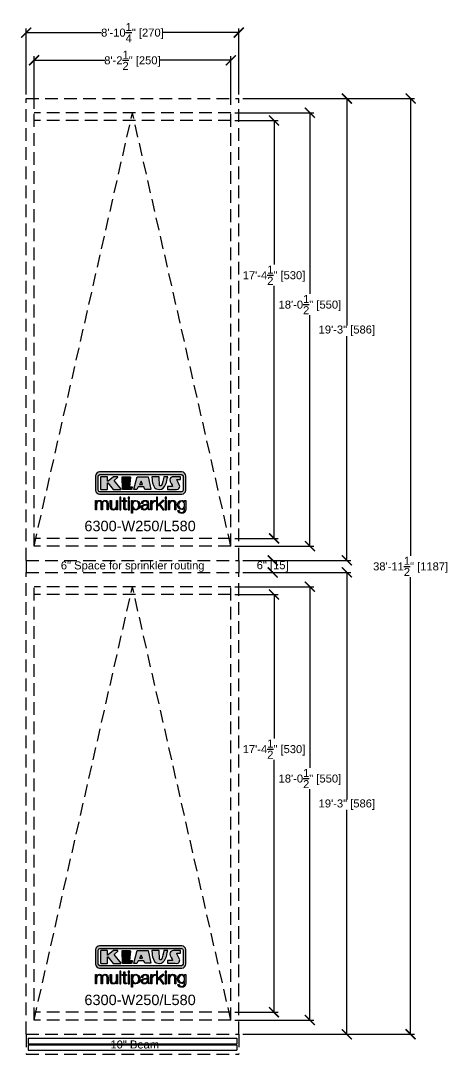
# Model space of a CAD drawing. Extents: x -210816 to 20092, y 4708 to 41486.
# Drawn here: x 19879 to 20092, y 8452 to 8968 of the extents above; entities that cross this region are included whole.
import ezdxf

# ---------------------------------------------------------------- set-up
doc = ezdxf.new("R2010")
doc.units = 0
doc.header["$MEASUREMENT"] = 0
doc.linetypes.add('DASHED', pattern=[0.2067, 0.1654, -0.0413])
doc.linetypes.add('HIDDEN', pattern=[9.525, 6.35, -3.175])
doc.layers.get('0').update_dxf_attribs({"linetype": 'CONTINUOUS'})
doc.layers.get('DEFPOINTS').update_dxf_attribs({"linetype": 'CONTINUOUS'})
for name, color, linetype in [('DIM', 6, 'CONTINUOUS'), ('KLAUS', 30, 'CONTINUOUS'), ('LOGO', 7, 'CONTINUOUS')]:
    doc.layers.add(name, color=color, linetype=linetype)
doc.styles.get("Standard").update_dxf_attribs({"font": 'arial.ttf'})
doc.dimstyles.get("Standard").update_dxf_attribs({"dimtxt": 5, "dimasz": 5, "dimexe": 2, "dimexo": 2, "dimgap": 0.09, "dimtad": 0, "dimtih": 1, "dimtoh": 1, "dimdec": 1, "dimzin": 0, "dimdsep": 46, "dimlunit": 4, "dimtxsty": 'Standard', "dimblk": 'ARCHTICK', "dimcen": -0.09, "dimadec": 0, "dimazin": 0, "dimtfac": 1, "dimtdec": 4, "dimtofl": 0, "dimtmove": 0, "dimatfit": 3, "dimldrblk": 'ARCHTICK', "dimfxl": 1, "dimtolj": 1, "dimtzin": 0, "dimarcsym": 0})

# ---------------------------------------------------------------- blocks, each defined once
blk = doc.blocks.new('_ARCHTICK')
at = {"color": 0, "linetype": 'ByBlock', "const_width": 0.15}
blk.add_lwpolyline([(-0.5, -0.5), (0.5, 0.5)], dxfattribs=at)
blk = doc.blocks.new('*D11123')
at = {"layer": 'DEFPOINTS', "color": 0}
for p in [(19984.19, 8922.48), (19984.19, 8705.98), (20023.74, 8705.98)]:
    blk.add_point(p, dxfattribs=at)
at = {"layer": 'DIM', "color": 0, "lineweight": -2}
for p, q in [((19986.19, 8922.48), (20025.74, 8922.48)), ((20023.74, 8922.48), (20023.74, 8831.97)), ((20023.74, 8705.98), (20023.74, 8821.31)), ((19986.19, 8705.98), (20025.74, 8705.98))]:
    blk.add_line(p, q, dxfattribs=at)
at = {"layer": 'DIM', "color": 0, "lineweight": -2, "xscale": 5, "yscale": 5, "zscale": 5}
for p, rotation in [((20023.74, 8922.48), 90), ((20023.74, 8705.98), 270)]:
    blk.add_blockref('_ARCHTICK', p, dxfattribs=dict(at, rotation=rotation))
at = {"layer": 'DIM', "color": 0, "insert": (20023.74, 8826.64), "char_height": 4, "attachment_point": 5}
blk.add_mtext('\\A1;18\'-0{\\H1.000000x;\\S1/2;}" [550]', dxfattribs=at)
blk = doc.blocks.new('*D11124')
at = {"layer": 'DEFPOINTS', "color": 0}
for p in [(19988.12, 8929.61), (19988.12, 8698.86), (20042.22, 8698.86)]:
    blk.add_point(p, dxfattribs=at)
at = {"layer": 'DIM', "color": 0, "lineweight": -2}
for p, q in [((19990.12, 8929.61), (20044.22, 8929.61)), ((20042.22, 8929.61), (20042.22, 8816.24)), ((20042.22, 8698.86), (20042.22, 8810.94)), ((19990.12, 8698.86), (20044.22, 8698.86))]:
    blk.add_line(p, q, dxfattribs=at)
at = {"layer": 'DIM', "color": 0, "lineweight": -2, "xscale": 5, "yscale": 5, "zscale": 5}
for p, rotation in [((20042.22, 8929.61), 90), ((20042.22, 8698.86), 270)]:
    blk.add_blockref('_ARCHTICK', p, dxfattribs=dict(at, rotation=rotation))
at = {"layer": 'DIM', "color": 0, "insert": (20042.22, 8813.59), "char_height": 4, "attachment_point": 5}
blk.add_mtext('\\A1;19\'-3" [586]', dxfattribs=at)
blk = doc.blocks.new('*D11125')
at = {"layer": 'DEFPOINTS', "color": 0}
for p in [(19984.19, 8918.58), (19984.19, 8709.86), (20005.79, 8709.86)]:
    blk.add_point(p, dxfattribs=at)
at = {"layer": 'DIM', "color": 0, "lineweight": -2}
for p, q in [((19986.19, 8918.58), (20007.79, 8918.58)), ((20005.79, 8918.58), (20005.79, 8846.65)), ((20005.79, 8709.86), (20005.79, 8836)), ((19986.19, 8709.86), (20007.79, 8709.86))]:
    blk.add_line(p, q, dxfattribs=at)
at = {"layer": 'DIM', "color": 0, "lineweight": -2, "xscale": 5, "yscale": 5, "zscale": 5}
for p, rotation in [((20005.79, 8918.58), 90), ((20005.79, 8709.86), 270)]:
    blk.add_blockref('_ARCHTICK', p, dxfattribs=dict(at, rotation=rotation))
at = {"layer": 'DIM', "color": 0, "insert": (20005.79, 8841.32), "char_height": 4, "attachment_point": 5}
blk.add_mtext('\\A1;17\'-4{\\H1.000000x;\\S1/2;}" [530]', dxfattribs=at)
blk = doc.blocks.new('*D11143')
at = {"layer": 'DEFPOINTS', "color": 0}
for p in [(19984.19, 8685.73), (19984.19, 8469.23), (20023.74, 8469.23)]:
    blk.add_point(p, dxfattribs=at)
at = {"layer": 'DIM', "color": 0, "lineweight": -2}
for p, q in [((19986.19, 8685.73), (20025.74, 8685.73)), ((20023.74, 8685.73), (20023.74, 8595.22)), ((20023.74, 8469.23), (20023.74, 8584.56)), ((19986.19, 8469.23), (20025.74, 8469.23))]:
    blk.add_line(p, q, dxfattribs=at)
at = {"layer": 'DIM', "color": 0, "lineweight": -2, "xscale": 5, "yscale": 5, "zscale": 5}
for p, rotation in [((20023.74, 8685.73), 90), ((20023.74, 8469.23), 270)]:
    blk.add_blockref('_ARCHTICK', p, dxfattribs=dict(at, rotation=rotation))
at = {"layer": 'DIM', "color": 0, "insert": (20023.74, 8589.89), "char_height": 4, "attachment_point": 5}
blk.add_mtext('\\A1;18\'-0{\\H1.000000x;\\S1/2;}" [550]', dxfattribs=at)
blk = doc.blocks.new('*D11144')
at = {"layer": 'DEFPOINTS', "color": 0}
for p in [(19988.12, 8692.86), (19988.12, 8462.11), (20042.22, 8462.11)]:
    blk.add_point(p, dxfattribs=at)
at = {"layer": 'DIM', "color": 0, "lineweight": -2}
for p, q in [((19990.12, 8692.86), (20044.22, 8692.86)), ((20042.22, 8692.86), (20042.22, 8579.49)), ((20042.22, 8462.11), (20042.22, 8574.19)), ((19990.12, 8462.11), (20044.22, 8462.11))]:
    blk.add_line(p, q, dxfattribs=at)
at = {"layer": 'DIM', "color": 0, "lineweight": -2, "xscale": 5, "yscale": 5, "zscale": 5}
for p, rotation in [((20042.22, 8692.86), 90), ((20042.22, 8462.11), 270)]:
    blk.add_blockref('_ARCHTICK', p, dxfattribs=dict(at, rotation=rotation))
at = {"layer": 'DIM', "color": 0, "insert": (20042.22, 8576.84), "char_height": 4, "attachment_point": 5}
blk.add_mtext('\\A1;19\'-3" [586]', dxfattribs=at)
blk = doc.blocks.new('*D11145')
at = {"layer": 'DEFPOINTS', "color": 0}
for p in [(19984.19, 8681.83), (19984.19, 8473.11), (20005.79, 8473.11)]:
    blk.add_point(p, dxfattribs=at)
at = {"layer": 'DIM', "color": 0, "lineweight": -2}
for p, q in [((19986.19, 8681.83), (20007.79, 8681.83)), ((20005.79, 8681.83), (20005.79, 8609.9)), ((20005.79, 8473.11), (20005.79, 8599.25)), ((19986.19, 8473.11), (20007.79, 8473.11))]:
    blk.add_line(p, q, dxfattribs=at)
at = {"layer": 'DIM', "color": 0, "lineweight": -2, "xscale": 5, "yscale": 5, "zscale": 5}
for p, rotation in [((20005.79, 8681.83), 90), ((20005.79, 8473.11), 270)]:
    blk.add_blockref('_ARCHTICK', p, dxfattribs=dict(at, rotation=rotation))
at = {"layer": 'DIM', "color": 0, "insert": (20005.79, 8604.57), "char_height": 4, "attachment_point": 5}
blk.add_mtext('\\A1;17\'-4{\\H1.000000x;\\S1/2;}" [530]', dxfattribs=at)
blk = doc.blocks.new('*D11184')
at = {"layer": 'DEFPOINTS', "color": 0}
for p in [(19988.12, 8698.86), (19988.12, 8692.86), (20005.12, 8692.86)]:
    blk.add_point(p, dxfattribs=at)
at = {"layer": 'DIM', "color": 0, "lineweight": -2}
for p, q in [((19990.12, 8698.86), (20007.12, 8698.86)), ((20005.12, 8698.86), (20005.12, 8698.51)), ((19990.12, 8692.86), (20007.12, 8692.86)), ((20005.12, 8692.86), (20005.12, 8693.21))]:
    blk.add_line(p, q, dxfattribs=at)
at = {"layer": 'DIM', "color": 0, "lineweight": -2, "xscale": 5, "yscale": 5, "zscale": 5}
for p, rotation in [((20005.12, 8698.86), 89.99999999996527), ((20005.12, 8692.86), 269.9999999999653)]:
    blk.add_blockref('_ARCHTICK', p, dxfattribs=dict(at, rotation=rotation))
at = {"layer": 'DIM', "color": 0, "insert": (20005.12, 8695.86), "char_height": 4, "attachment_point": 5}
blk.add_mtext('\\A1;6" [15]', dxfattribs=at)
blk = doc.blocks.new('*D11196')
at = {"layer": 'DEFPOINTS', "color": 0}
for p in [(19988.12, 8929.61), (19988.12, 8462.11), (20074.13, 8462.11)]:
    blk.add_point(p, dxfattribs=at)
at = {"layer": 'DIM', "color": 0, "lineweight": -2}
for p, q in [((19990.12, 8929.61), (20076.13, 8929.61)), ((20074.13, 8929.61), (20074.13, 8701.19)), ((20074.13, 8462.11), (20074.13, 8690.53)), ((19990.12, 8462.11), (20076.13, 8462.11))]:
    blk.add_line(p, q, dxfattribs=at)
at = {"layer": 'DIM', "color": 0, "lineweight": -2, "xscale": 5, "yscale": 5, "zscale": 5}
for p, rotation in [((20074.13, 8929.61), 90), ((20074.13, 8462.11), 270)]:
    blk.add_blockref('_ARCHTICK', p, dxfattribs=dict(at, rotation=rotation))
at = {"layer": 'DIM', "color": 0, "insert": (20074.13, 8695.86), "char_height": 4, "attachment_point": 5}
blk.add_mtext('\\A1;38\'-11{\\H1.000000x;\\S1/2;}" [1187]', dxfattribs=at)
blk = doc.blocks.new('KLAUS')
at = {"layer": 'LOGO'}
h = blk.add_hatch(color=8, dxfattribs=at)
h.dxf.hatch_style = 2
edge = h.paths.add_edge_path()
edge.add_spline(control_points=[(3.6, 29.09), (2.88, 29.09), (2.3, 28.51), (2.3, 27.8), (2.3, 27.8), (2.3, 16.11), (2.3, 16.11), (2.3, 15.39), (2.88, 14.81), (3.6, 14.81), (3.6, 14.81), (71.16, 14.81), (71.16, 14.81), (71.88, 14.81), (72.46, 15.39), (72.46, 16.11), (72.46, 16.11), (72.46, 27.8), (72.46, 27.8), (72.46, 28.51), (71.88, 29.09), (71.16, 29.09), (71.16, 29.09), (3.6, 29.09), (3.6, 29.09), (3.6, 29.09), (3.6, 29.09), (3.6, 29.09)], knot_values=[0, 0, 0, 0, 1, 1, 1, 2, 2, 2, 3, 3, 3, 4, 4, 4, 5, 5, 5, 6, 6, 6, 7, 7, 7, 8, 8, 8, 9, 9, 9, 9], degree=3, periodic=0)
edge = h.paths.add_edge_path()
edge.add_spline(control_points=[(3.35, 31.23), (3.35, 31.23), (71.47, 31.23), (71.47, 31.23), (73.26, 31.23), (74.71, 29.77), (74.71, 27.99), (74.71, 27.99), (74.71, 16.17), (74.71, 16.17), (74.71, 14.38), (73.26, 12.93), (71.47, 12.93), (71.47, 12.93), (3.35, 12.93), (3.35, 12.93), (1.56, 12.93), (0.11, 14.38), (0.11, 16.17), (0.11, 16.17), (0.11, 27.99), (0.11, 27.99), (0.11, 29.77), (1.56, 31.23), (3.35, 31.23), (3.35, 31.23), (3.35, 31.23), (3.35, 31.23)], knot_values=[0, 0, 0, 0, 1, 1, 1, 2, 2, 2, 3, 3, 3, 4, 4, 4, 5, 5, 5, 6, 6, 6, 7, 7, 7, 8, 8, 8, 9, 9, 9, 9], degree=3, periodic=0)
h = blk.add_hatch(color=8, dxfattribs=at)
h.dxf.hatch_style = 2
edge = h.paths.add_edge_path()
edge.add_spline(control_points=[(4.5, 27.33), (4.5, 27.33), (9.7, 27.33), (9.7, 27.33), (9.84, 27.33), (9.96, 27.22), (9.96, 27.08), (9.96, 27.08), (9.96, 23.69), (9.96, 23.69), (9.96, 23.69), (9.94, 23.64), (10.04, 23.59), (10.14, 23.53), (10.2, 23.57), (10.2, 23.57), (10.2, 23.57), (10.51, 23.75), (10.51, 23.75), (10.51, 23.75), (14.94, 27.33), (14.94, 27.33), (14.94, 27.33), (18.41, 27.33), (18.41, 27.33), (18.41, 27.33), (18.49, 27.33), (18.56, 27.2), (18.65, 27.04), (18.53, 26.91), (18.53, 26.91), (18.53, 26.91), (15.49, 24.11), (15.49, 24.11), (15.49, 24.11), (21.14, 17.06), (21.14, 17.06), (21.14, 17.06), (21.13, 16.91), (21.13, 16.91), (21.08, 16.84), (20.99, 16.82), (20.99, 16.82), (20.99, 16.82), (14.7, 16.82), (14.7, 16.82), (14.7, 16.82), (10.26, 22.17), (10.26, 22.17), (10.26, 22.17), (10.19, 22.24), (10.08, 22.21), (9.97, 22.18), (9.96, 22.11), (9.96, 22.11), (9.96, 22.11), (9.96, 17.08), (9.96, 17.08), (9.96, 16.94), (9.84, 16.82), (9.7, 16.82), (9.7, 16.82), (4.5, 16.82), (4.5, 16.82), (4.36, 16.82), (4.25, 16.94), (4.25, 17.08), (4.25, 17.08), (4.25, 27.08), (4.25, 27.08), (4.25, 27.22), (4.36, 27.33), (4.5, 27.33), (4.5, 27.33), (4.5, 27.33), (4.5, 27.33)], knot_values=[0, 0, 0, 0, 1, 1, 1, 2, 2, 2, 3, 3, 3, 4, 4, 4, 5, 5, 5, 6, 6, 6, 7, 7, 7, 8, 8, 8, 9, 9, 9, 10, 10, 10, 11, 11, 11, 12, 12, 12, 13, 13, 13, 14, 14, 14, 15, 15, 15, 16, 16, 16, 17, 17, 17, 18, 18, 18, 19, 19, 19, 20, 20, 20, 21, 21, 21, 22, 22, 22, 23, 23, 23, 24, 24, 24, 25, 25, 25, 25], degree=3, periodic=0)
h = blk.add_hatch(color=8, dxfattribs=at)
h.dxf.hatch_style = 2
h.paths.add_polyline_path([(22.42, 17.06), (21.97, 27.15), (22.24, 27.33), (28.55, 27.33), (28.86, 26.97), (28.01, 19.08), (30.26, 19.07), (30.44, 18.95), (30.08, 16.95), (29.49, 16.82), (22.6, 16.82)])
h = blk.add_hatch(color=8, dxfattribs=at)
h.paths.add_polyline_path([(36.52, 21.01), (38.93, 21.01), (37.87, 23.57)])
h.paths.add_polyline_path([(34.52, 27.33), (43.65, 27.33), (45.76, 16.94), (45.57, 16.82), (40.83, 16.82), (39.89, 18.95), (35.42, 18.95), (34.27, 16.82), (31.78, 16.82), (31.66, 17)])
h = blk.add_hatch(color=8, dxfattribs=at)
h.dxf.hatch_style = 2
edge = h.paths.add_edge_path()
edge.add_spline(control_points=[(52.69, 27.32), (52.69, 27.32), (52.88, 20.14), (52.88, 20.14), (53.01, 19.89), (53.2, 19.77), (53.43, 19.71), (53.91, 19.59), (54.43, 19.57), (54.64, 20.03), (55.23, 21.34), (56.27, 25.45), (56.6, 27.33), (56.6, 27.33), (59.77, 27.33), (59.77, 27.33), (58.77, 23.9), (58.56, 16.82), (52.63, 16.76), (48.72, 16.72), (48.01, 19.35), (47.27, 22.24), (46.89, 23.68), (46.54, 27.33), (46.54, 27.33), (46.54, 27.33), (52.69, 27.32), (52.69, 27.32), (52.69, 27.32), (52.69, 27.32), (52.69, 27.32)], knot_values=[0, 0, 0, 0, 1, 1, 1, 2, 2, 2, 3, 3, 3, 4, 4, 4, 5, 5, 5, 6, 6, 6, 7, 7, 7, 8, 8, 8, 9, 9, 9, 10, 10, 10, 10], degree=3, periodic=0)
h = blk.add_hatch(color=8, dxfattribs=at)
h.dxf.hatch_style = 2
edge = h.paths.add_edge_path()
edge.add_spline(control_points=[(64.46, 27.33), (64.46, 27.33), (70.31, 27.33), (70.31, 27.33), (70.31, 26.52), (70.31, 26.02), (70.31, 25.12), (70.31, 25.12), (67.3, 25.12), (67.3, 25.12), (67.24, 25.04), (67.25, 25.11), (67.25, 24.91), (67.25, 24.88), (69.73, 20.38), (69.73, 19.57), (69.73, 16.4), (67.22, 16.81), (65.9, 16.82), (65.9, 16.82), (59.59, 16.82), (59.59, 16.82), (59.59, 17.76), (59.59, 18.23), (59.59, 19.14), (59.59, 19.14), (63.75, 19.14), (63.75, 19.14), (63.82, 19.22), (63.81, 19.11), (63.81, 19.31), (63.81, 20.32), (61.58, 23.06), (61.58, 24.63), (61.58, 26.33), (62.83, 27.34), (64.46, 27.33), (64.46, 27.33), (64.46, 27.33), (64.46, 27.33)], knot_values=[0, 0, 0, 0, 1, 1, 1, 2, 2, 2, 3, 3, 3, 4, 4, 4, 5, 5, 5, 6, 6, 6, 7, 7, 7, 8, 8, 8, 9, 9, 9, 10, 10, 10, 11, 11, 11, 12, 12, 12, 13, 13, 13, 13], degree=3, periodic=0)
h = blk.add_hatch(color=30, dxfattribs=at)
h.dxf.hatch_style = 2
h.paths.add_polyline_path([(20.07, 0), (20.99, 0), (20.99, 10.45), (20.07, 10.45)])
h = blk.add_hatch(color=30, dxfattribs=at)
h.dxf.hatch_style = 2
edge = h.paths.add_edge_path()
edge.add_spline(control_points=[(24.22, 9.82), (24.22, 9.82), (23.3, 9.82), (23.3, 9.82), (23.3, 9.82), (23.3, 7.55), (23.3, 7.55), (23.3, 7.55), (21.98, 7.55), (21.98, 7.55), (21.98, 7.55), (21.98, 6.78), (21.98, 6.78), (21.98, 6.78), (23.3, 6.78), (23.3, 6.78), (23.3, 6.78), (23.3, 1.61), (23.3, 1.61), (23.28, 0.32), (23.71, -0.09), (24.94, -0.09), (25.22, -0.09), (25.48, -0.06), (25.76, -0.06), (25.76, -0.06), (25.76, 0.73), (25.76, 0.73), (25.5, 0.7), (25.23, 0.69), (24.97, 0.69), (24.31, 0.73), (24.22, 1.08), (24.22, 1.68), (24.22, 1.68), (24.22, 6.78), (24.22, 6.78), (24.22, 6.78), (25.76, 6.78), (25.76, 6.78), (25.76, 6.78), (25.76, 7.55), (25.76, 7.55), (25.76, 7.55), (24.22, 7.55), (24.22, 7.55), (24.22, 7.55), (24.22, 9.82), (24.22, 9.82), (24.22, 9.82), (24.22, 9.82), (24.22, 9.82)], knot_values=[0, 0, 0, 0, 1, 1, 1, 2, 2, 2, 3, 3, 3, 4, 4, 4, 5, 5, 5, 6, 6, 6, 7, 7, 7, 8, 8, 8, 9, 9, 9, 10, 10, 10, 11, 11, 11, 12, 12, 12, 13, 13, 13, 14, 14, 14, 15, 15, 15, 16, 16, 16, 17, 17, 17, 17], degree=3, periodic=0)
h = blk.add_hatch(color=30, dxfattribs=at)
h.paths.add_polyline_path([(27.1, 0), (28.03, 0), (28.03, 7.55), (27.1, 7.55)])
h.paths.add_polyline_path([(27.1, 8.98), (28.03, 8.98), (28.03, 10.45), (27.1, 10.45)])
h = blk.add_hatch(color=30, dxfattribs=at)
h.dxf.hatch_style = 2
h.paths.add_polyline_path([(50.4, 0), (51.32, 0), (51.32, 2.87), (52.82, 4.11), (55.8, 0), (56.96, 0), (53.52, 4.76), (56.74, 7.55), (55.51, 7.55), (51.32, 3.89), (51.32, 10.45), (50.4, 10.45)])
h = blk.add_hatch(color=30, dxfattribs=at)
h.paths.add_polyline_path([(57.74, 0), (58.66, 0), (58.66, 7.55), (57.74, 7.55)])
h.paths.add_polyline_path([(57.74, 8.98), (58.66, 8.98), (58.66, 10.45), (57.74, 10.45)])
h = blk.add_hatch(color=30, dxfattribs=at)
h.dxf.hatch_style = 2
edge = h.paths.add_edge_path()
edge.add_spline(control_points=[(0, 0), (0, 0), (0.92, 0), (0.92, 0), (0.92, 0), (0.92, 4.22), (0.92, 4.22), (0.94, 5.8), (1.58, 7), (3.18, 7), (4.35, 7), (4.77, 6.15), (4.76, 5.12), (4.76, 5.12), (4.76, 0), (4.76, 0), (4.76, 0), (5.68, 0), (5.68, 0), (5.68, 0), (5.68, 4.27), (5.68, 4.27), (5.68, 5.68), (6.14, 7), (7.73, 7), (9.05, 7), (9.52, 6.32), (9.52, 5.08), (9.52, 5.08), (9.52, 0), (9.52, 0), (9.52, 0), (10.44, 0), (10.44, 0), (10.44, 0), (10.44, 5.12), (10.44, 5.12), (10.44, 6.91), (9.59, 7.77), (7.94, 7.77), (6.94, 7.77), (5.99, 7.29), (5.54, 6.3), (5.26, 7.29), (4.36, 7.77), (3.37, 7.77), (2.17, 7.77), (1.38, 7.19), (0.89, 6.28), (0.89, 6.28), (0.85, 6.28), (0.85, 6.28), (0.85, 6.28), (0.85, 7.55), (0.85, 7.55), (0.85, 7.55), (0, 7.55), (0, 7.55), (0, 7.55), (0, 0), (0, 0), (0, 0), (0, 0), (0, 0)], knot_values=[0, 0, 0, 0, 1, 1, 1, 2, 2, 2, 3, 3, 3, 4, 4, 4, 5, 5, 5, 6, 6, 6, 7, 7, 7, 8, 8, 8, 9, 9, 9, 10, 10, 10, 11, 11, 11, 12, 12, 12, 13, 13, 13, 14, 14, 14, 15, 15, 15, 16, 16, 16, 17, 17, 17, 18, 18, 18, 19, 19, 19, 20, 20, 20, 21, 21, 21, 21], degree=3, periodic=0)
h = blk.add_hatch(color=30, dxfattribs=at)
h.dxf.hatch_style = 2
edge = h.paths.add_edge_path()
edge.add_spline(control_points=[(18.31, 7.55), (18.31, 7.55), (17.39, 7.55), (17.39, 7.55), (17.39, 7.55), (17.39, 3.59), (17.39, 3.59), (17.39, 2.05), (16.7, 0.56), (15.12, 0.56), (13.66, 0.56), (13.15, 1.27), (13.1, 2.64), (13.1, 2.64), (13.1, 7.55), (13.1, 7.55), (13.1, 7.55), (12.18, 7.55), (12.18, 7.55), (12.18, 7.55), (12.18, 2.65), (12.18, 2.65), (12.18, 0.89), (12.93, -0.22), (14.83, -0.22), (15.96, -0.22), (16.95, 0.35), (17.44, 1.36), (17.44, 1.36), (17.47, 1.36), (17.47, 1.36), (17.47, 1.36), (17.47, 0), (17.47, 0), (17.47, 0), (18.31, 0), (18.31, 0), (18.31, 0), (18.31, 7.55), (18.31, 7.55), (18.31, 7.55), (18.31, 7.55), (18.31, 7.55)], knot_values=[0, 0, 0, 0, 1, 1, 1, 2, 2, 2, 3, 3, 3, 4, 4, 4, 5, 5, 5, 6, 6, 6, 7, 7, 7, 8, 8, 8, 9, 9, 9, 10, 10, 10, 11, 11, 11, 12, 12, 12, 13, 13, 13, 14, 14, 14, 14], degree=3, periodic=0)
h = blk.add_hatch(color=30, dxfattribs=at)
edge = h.paths.add_edge_path()
edge.add_spline(control_points=[(35.84, 3.78), (35.84, 2.21), (35.12, 0.56), (33.37, 0.56), (31.4, 0.56), (30.72, 2.21), (30.72, 3.78), (30.72, 5.49), (31.33, 7), (33.37, 7), (35.12, 7), (35.84, 5.34), (35.84, 3.78), (35.84, 3.78), (35.84, 3.78), (35.84, 3.78)], knot_values=[0, 0, 0, 0, 1, 1, 1, 2, 2, 2, 3, 3, 3, 4, 4, 4, 5, 5, 5, 5], degree=3, periodic=0)
edge = h.paths.add_edge_path()
edge.add_spline(control_points=[(29.79, -2.8), (29.79, -2.8), (30.72, -2.8), (30.72, -2.8), (30.72, -2.8), (30.72, 1.43), (30.72, 1.43), (30.72, 1.43), (30.74, 1.43), (30.74, 1.43), (31.14, 0.35), (32.24, -0.22), (33.37, -0.22), (35.66, -0.22), (36.76, 1.64), (36.76, 3.78), (36.76, 5.91), (35.66, 7.77), (33.37, 7.77), (32.15, 7.77), (31.1, 7.14), (30.67, 6.12), (30.67, 6.12), (30.64, 6.12), (30.64, 6.12), (30.64, 6.12), (30.64, 7.55), (30.64, 7.55), (30.64, 7.55), (29.79, 7.55), (29.79, 7.55), (29.79, 7.55), (29.79, -2.8), (29.79, -2.8), (29.79, -2.8), (29.79, -2.8), (29.79, -2.8)], knot_values=[0, 0, 0, 0, 1, 1, 1, 2, 2, 2, 3, 3, 3, 4, 4, 4, 5, 5, 5, 6, 6, 6, 7, 7, 7, 8, 8, 8, 9, 9, 9, 10, 10, 10, 11, 11, 11, 12, 12, 12, 12], degree=3, periodic=0)
h = blk.add_hatch(color=30, dxfattribs=at)
edge = h.paths.add_edge_path()
edge.add_spline(control_points=[(43.03, 2.93), (43.04, 1.45), (41.8, 0.56), (40.39, 0.56), (39.53, 0.56), (38.71, 1.13), (38.71, 2.05), (38.71, 3.53), (40.66, 3.51), (42.22, 3.79), (42.47, 3.84), (42.88, 3.91), (43, 4.13), (43, 4.13), (43.03, 4.13), (43.03, 4.13), (43.03, 4.13), (43.03, 2.93), (43.03, 2.93), (43.03, 2.93), (43.03, 2.93), (43.03, 2.93)], knot_values=[0, 0, 0, 0, 1, 1, 1, 2, 2, 2, 3, 3, 3, 4, 4, 4, 5, 5, 5, 6, 6, 6, 7, 7, 7, 7], degree=3, periodic=0)
edge = h.paths.add_edge_path()
edge.add_spline(control_points=[(39.03, 5.24), (39.06, 6.47), (39.91, 7), (41.05, 7), (42.14, 7), (43.03, 6.69), (43.03, 5.45), (43.03, 4.61), (42.6, 4.51), (41.84, 4.42), (39.85, 4.19), (37.79, 4.11), (37.79, 1.99), (37.79, 0.47), (38.93, -0.22), (40.32, -0.22), (41.77, -0.22), (42.43, 0.34), (43.07, 1.32), (43.07, 1.32), (43.1, 1.32), (43.1, 1.32), (43.1, 0.53), (43.25, 0), (44.19, 0), (44.43, 0), (44.58, 0.01), (44.79, 0.06), (44.79, 0.06), (44.79, 0.83), (44.79, 0.83), (44.71, 0.81), (44.6, 0.78), (44.49, 0.78), (44.13, 0.78), (43.95, 0.98), (43.95, 1.33), (43.95, 1.33), (43.95, 5.34), (43.95, 5.34), (43.95, 7.36), (42.5, 7.77), (41.17, 7.77), (39.44, 7.77), (38.2, 7.01), (38.11, 5.24), (38.11, 5.24), (39.03, 5.24), (39.03, 5.24), (39.03, 5.24), (39.03, 5.24), (39.03, 5.24)], knot_values=[0, 0, 0, 0, 1, 1, 1, 2, 2, 2, 3, 3, 3, 4, 4, 4, 5, 5, 5, 6, 6, 6, 7, 7, 7, 8, 8, 8, 9, 9, 9, 10, 10, 10, 11, 11, 11, 12, 12, 12, 13, 13, 13, 14, 14, 14, 15, 15, 15, 16, 16, 16, 17, 17, 17, 17], degree=3, periodic=0)
h = blk.add_hatch(color=30, dxfattribs=at)
h.dxf.hatch_style = 2
edge = h.paths.add_edge_path()
edge.add_spline(control_points=[(45.79, 0), (45.79, 0), (46.71, 0), (46.71, 0), (46.71, 0), (46.71, 4.03), (46.71, 4.03), (46.71, 5.59), (47.85, 6.82), (49.52, 6.73), (49.52, 6.73), (49.52, 7.66), (49.52, 7.66), (48.16, 7.72), (47.14, 7), (46.67, 5.78), (46.67, 5.78), (46.64, 5.78), (46.64, 5.78), (46.64, 5.78), (46.64, 7.55), (46.64, 7.55), (46.64, 7.55), (45.79, 7.55), (45.79, 7.55), (45.79, 7.55), (45.79, 0), (45.79, 0), (45.79, 0), (45.79, 0), (45.79, 0)], knot_values=[0, 0, 0, 0, 1, 1, 1, 2, 2, 2, 3, 3, 3, 4, 4, 4, 5, 5, 5, 6, 6, 6, 7, 7, 7, 8, 8, 8, 9, 9, 9, 10, 10, 10, 10], degree=3, periodic=0)
h = blk.add_hatch(color=30, dxfattribs=at)
h.dxf.hatch_style = 2
edge = h.paths.add_edge_path()
edge.add_spline(control_points=[(60.41, 0), (60.41, 0), (61.33, 0), (61.33, 0), (61.33, 0), (61.33, 4.41), (61.33, 4.41), (61.36, 5.89), (62.24, 7), (63.7, 7), (65.2, 7), (65.62, 6.02), (65.62, 4.71), (65.62, 4.71), (65.62, 0), (65.62, 0), (65.62, 0), (66.54, 0), (66.54, 0), (66.54, 0), (66.54, 4.86), (66.54, 4.86), (66.54, 6.66), (65.9, 7.77), (63.78, 7.77), (62.71, 7.77), (61.7, 7.16), (61.36, 6.25), (61.36, 6.25), (61.33, 6.25), (61.33, 6.25), (61.33, 6.25), (61.33, 7.55), (61.33, 7.55), (61.33, 7.55), (60.41, 7.55), (60.41, 7.55), (60.41, 7.55), (60.41, 0), (60.41, 0), (60.41, 0), (60.41, 0), (60.41, 0)], knot_values=[0, 0, 0, 0, 1, 1, 1, 2, 2, 2, 3, 3, 3, 4, 4, 4, 5, 5, 5, 6, 6, 6, 7, 7, 7, 8, 8, 8, 9, 9, 9, 10, 10, 10, 11, 11, 11, 12, 12, 12, 13, 13, 13, 14, 14, 14, 14], degree=3, periodic=0)
h = blk.add_hatch(color=30, dxfattribs=at)
edge = h.paths.add_edge_path()
edge.add_spline(control_points=[(71.32, 0.86), (69.62, 0.86), (68.83, 2.34), (68.83, 3.86), (68.83, 5.43), (69.56, 7), (71.32, 7), (73.06, 7), (73.75, 5.34), (73.75, 3.86), (73.75, 2.33), (72.91, 0.86), (71.32, 0.86), (71.32, 0.86), (71.32, 0.86), (71.32, 0.86)], knot_values=[0, 0, 0, 0, 1, 1, 1, 2, 2, 2, 3, 3, 3, 4, 4, 4, 5, 5, 5, 5], degree=3, periodic=0)
edge = h.paths.add_edge_path()
edge.add_spline(control_points=[(74.67, 7.55), (74.67, 7.55), (73.75, 7.55), (73.75, 7.55), (73.75, 7.55), (73.75, 6.25), (73.75, 6.25), (73.75, 6.25), (73.72, 6.25), (73.72, 6.25), (73.35, 7.09), (72.41, 7.77), (71.32, 7.77), (69.13, 7.77), (67.9, 6.05), (67.9, 3.97), (67.9, 1.82), (68.9, 0.09), (71.32, 0.09), (72.4, 0.09), (73.29, 0.72), (73.72, 1.64), (73.72, 1.64), (73.75, 1.64), (73.75, 1.64), (73.75, 1.64), (73.75, 0.61), (73.75, 0.61), (73.75, -1.23), (73.01, -2.24), (71.32, -2.24), (70.29, -2.24), (69.31, -1.85), (69.1, -0.73), (69.1, -0.73), (68.18, -0.73), (68.18, -0.73), (68.31, -2.34), (69.81, -3.02), (71.32, -3.02), (73.79, -3.02), (74.65, -1.64), (74.67, 0.61), (74.67, 0.61), (74.67, 7.55), (74.67, 7.55), (74.67, 7.55), (74.67, 7.55), (74.67, 7.55)], knot_values=[0, 0, 0, 0, 1, 1, 1, 2, 2, 2, 3, 3, 3, 4, 4, 4, 5, 5, 5, 6, 6, 6, 7, 7, 7, 8, 8, 8, 9, 9, 9, 10, 10, 10, 11, 11, 11, 12, 12, 12, 13, 13, 13, 14, 14, 14, 15, 15, 15, 16, 16, 16, 16], degree=3, periodic=0)
for points in [[(22.42, 17.06), (21.97, 27.15), (22.24, 27.33), (28.55, 27.33), (28.86, 26.97), (28.01, 19.08), (30.26, 19.07), (30.44, 18.95), (30.08, 16.95), (29.49, 16.82), (22.6, 16.82), (22.42, 17.06), (22.42, 17.06)], [(34.52, 27.33), (43.65, 27.33), (45.76, 16.94), (45.57, 16.82), (40.83, 16.82), (39.89, 18.95), (35.42, 18.95), (34.27, 16.82), (31.78, 16.82), (31.66, 17), (34.52, 27.33), (34.52, 27.33)], [(36.52, 21.01), (38.93, 21.01), (37.87, 23.57), (36.52, 21.01), (36.52, 21.01)], [(20.07, 0), (20.99, 0), (20.99, 10.45), (20.07, 10.45), (20.07, 0), (20.07, 0)], [(27.1, 8.98), (28.03, 8.98), (28.03, 10.45), (27.1, 10.45), (27.1, 8.98), (27.1, 8.98)], [(50.4, 0), (51.32, 0), (51.32, 2.87), (52.82, 4.11), (55.8, 0), (56.96, 0), (53.52, 4.76), (56.74, 7.55), (55.51, 7.55), (51.32, 3.89), (51.32, 10.45), (50.4, 10.45), (50.4, 0), (50.4, 0)], [(57.74, 8.98), (58.66, 8.98), (58.66, 10.45), (57.74, 10.45), (57.74, 8.98), (57.74, 8.98)], [(27.1, 0), (28.03, 0), (28.03, 7.55), (27.1, 7.55), (27.1, 0), (27.1, 0)], [(57.74, 0), (58.66, 0), (58.66, 7.55), (57.74, 7.55), (57.74, 0), (57.74, 0)]]:
    blk.add_lwpolyline(points, dxfattribs=at)
for points, knots in [([(3.35, 31.23), (3.35, 31.23), (71.47, 31.23), (71.47, 31.23), (73.26, 31.23), (74.71, 29.77), (74.71, 27.99), (74.71, 27.99), (74.71, 16.17), (74.71, 16.17), (74.71, 14.38), (73.26, 12.93), (71.47, 12.93), (71.47, 12.93), (3.35, 12.93), (3.35, 12.93), (1.56, 12.93), (0.11, 14.38), (0.11, 16.17), (0.11, 16.17), (0.11, 27.99), (0.11, 27.99), (0.11, 29.77), (1.56, 31.23), (3.35, 31.23), (3.35, 31.23), (3.35, 31.23), (3.35, 31.23)], [0, 0, 0, 0, 1, 1, 1, 2, 2, 2, 3, 3, 3, 4, 4, 4, 5, 5, 5, 6, 6, 6, 7, 7, 7, 8, 8, 8, 9, 9, 9, 9]), ([(3.6, 29.09), (2.88, 29.09), (2.3, 28.51), (2.3, 27.8), (2.3, 27.8), (2.3, 16.11), (2.3, 16.11), (2.3, 15.39), (2.88, 14.81), (3.6, 14.81), (3.6, 14.81), (71.16, 14.81), (71.16, 14.81), (71.88, 14.81), (72.46, 15.39), (72.46, 16.11), (72.46, 16.11), (72.46, 27.8), (72.46, 27.8), (72.46, 28.51), (71.88, 29.09), (71.16, 29.09), (71.16, 29.09), (3.6, 29.09), (3.6, 29.09), (3.6, 29.09), (3.6, 29.09), (3.6, 29.09)], [0, 0, 0, 0, 1, 1, 1, 2, 2, 2, 3, 3, 3, 4, 4, 4, 5, 5, 5, 6, 6, 6, 7, 7, 7, 8, 8, 8, 9, 9, 9, 9]), ([(4.5, 27.33), (4.5, 27.33), (9.7, 27.33), (9.7, 27.33), (9.84, 27.33), (9.96, 27.22), (9.96, 27.08), (9.96, 27.08), (9.96, 23.69), (9.96, 23.69), (9.96, 23.69), (9.94, 23.64), (10.04, 23.59), (10.14, 23.53), (10.2, 23.57), (10.2, 23.57), (10.2, 23.57), (10.51, 23.75), (10.51, 23.75), (10.51, 23.75), (14.94, 27.33), (14.94, 27.33), (14.94, 27.33), (18.41, 27.33), (18.41, 27.33), (18.41, 27.33), (18.49, 27.33), (18.56, 27.2), (18.65, 27.04), (18.53, 26.91), (18.53, 26.91), (18.53, 26.91), (15.49, 24.11), (15.49, 24.11), (15.49, 24.11), (21.14, 17.06), (21.14, 17.06), (21.14, 17.06), (21.13, 16.91), (21.13, 16.91), (21.08, 16.84), (20.99, 16.82), (20.99, 16.82), (20.99, 16.82), (14.7, 16.82), (14.7, 16.82), (14.7, 16.82), (10.26, 22.17), (10.26, 22.17), (10.26, 22.17), (10.19, 22.24), (10.08, 22.21), (9.97, 22.18), (9.96, 22.11), (9.96, 22.11), (9.96, 22.11), (9.96, 17.08), (9.96, 17.08), (9.96, 16.94), (9.84, 16.82), (9.7, 16.82), (9.7, 16.82), (4.5, 16.82), (4.5, 16.82), (4.36, 16.82), (4.25, 16.94), (4.25, 17.08), (4.25, 17.08), (4.25, 27.08), (4.25, 27.08), (4.25, 27.22), (4.36, 27.33), (4.5, 27.33), (4.5, 27.33), (4.5, 27.33), (4.5, 27.33)], [0, 0, 0, 0, 1, 1, 1, 2, 2, 2, 3, 3, 3, 4, 4, 4, 5, 5, 5, 6, 6, 6, 7, 7, 7, 8, 8, 8, 9, 9, 9, 10, 10, 10, 11, 11, 11, 12, 12, 12, 13, 13, 13, 14, 14, 14, 15, 15, 15, 16, 16, 16, 17, 17, 17, 18, 18, 18, 19, 19, 19, 20, 20, 20, 21, 21, 21, 22, 22, 22, 23, 23, 23, 24, 24, 24, 25, 25, 25, 25]), ([(52.69, 27.32), (52.69, 27.32), (52.88, 20.14), (52.88, 20.14), (53.01, 19.89), (53.2, 19.77), (53.43, 19.71), (53.91, 19.59), (54.43, 19.57), (54.64, 20.03), (55.23, 21.34), (56.27, 25.45), (56.6, 27.33), (56.6, 27.33), (59.77, 27.33), (59.77, 27.33), (58.77, 23.9), (58.56, 16.82), (52.63, 16.76), (48.72, 16.72), (48.01, 19.35), (47.27, 22.24), (46.89, 23.68), (46.54, 27.33), (46.54, 27.33), (46.54, 27.33), (52.69, 27.32), (52.69, 27.32), (52.69, 27.32), (52.69, 27.32), (52.69, 27.32)], [0, 0, 0, 0, 1, 1, 1, 2, 2, 2, 3, 3, 3, 4, 4, 4, 5, 5, 5, 6, 6, 6, 7, 7, 7, 8, 8, 8, 9, 9, 9, 10, 10, 10, 10]), ([(64.46, 27.33), (64.46, 27.33), (70.31, 27.33), (70.31, 27.33), (70.31, 26.52), (70.31, 26.02), (70.31, 25.12), (70.31, 25.12), (67.3, 25.12), (67.3, 25.12), (67.24, 25.04), (67.25, 25.11), (67.25, 24.91), (67.25, 24.88), (69.73, 20.38), (69.73, 19.57), (69.73, 16.4), (67.22, 16.81), (65.9, 16.82), (65.9, 16.82), (59.59, 16.82), (59.59, 16.82), (59.59, 17.76), (59.59, 18.23), (59.59, 19.14), (59.59, 19.14), (63.75, 19.14), (63.75, 19.14), (63.82, 19.22), (63.81, 19.11), (63.81, 19.31), (63.81, 20.32), (61.58, 23.06), (61.58, 24.63), (61.58, 26.33), (62.83, 27.34), (64.46, 27.33), (64.46, 27.33), (64.46, 27.33), (64.46, 27.33)], [0, 0, 0, 0, 1, 1, 1, 2, 2, 2, 3, 3, 3, 4, 4, 4, 5, 5, 5, 6, 6, 6, 7, 7, 7, 8, 8, 8, 9, 9, 9, 10, 10, 10, 11, 11, 11, 12, 12, 12, 13, 13, 13, 13]), ([(24.22, 9.82), (24.22, 9.82), (23.3, 9.82), (23.3, 9.82), (23.3, 9.82), (23.3, 7.55), (23.3, 7.55), (23.3, 7.55), (21.98, 7.55), (21.98, 7.55), (21.98, 7.55), (21.98, 6.78), (21.98, 6.78), (21.98, 6.78), (23.3, 6.78), (23.3, 6.78), (23.3, 6.78), (23.3, 1.61), (23.3, 1.61), (23.28, 0.32), (23.71, -0.09), (24.94, -0.09), (25.22, -0.09), (25.48, -0.06), (25.76, -0.06), (25.76, -0.06), (25.76, 0.73), (25.76, 0.73), (25.5, 0.7), (25.23, 0.69), (24.97, 0.69), (24.31, 0.73), (24.22, 1.08), (24.22, 1.68), (24.22, 1.68), (24.22, 6.78), (24.22, 6.78), (24.22, 6.78), (25.76, 6.78), (25.76, 6.78), (25.76, 6.78), (25.76, 7.55), (25.76, 7.55), (25.76, 7.55), (24.22, 7.55), (24.22, 7.55), (24.22, 7.55), (24.22, 9.82), (24.22, 9.82), (24.22, 9.82), (24.22, 9.82), (24.22, 9.82)], [0, 0, 0, 0, 1, 1, 1, 2, 2, 2, 3, 3, 3, 4, 4, 4, 5, 5, 5, 6, 6, 6, 7, 7, 7, 8, 8, 8, 9, 9, 9, 10, 10, 10, 11, 11, 11, 12, 12, 12, 13, 13, 13, 14, 14, 14, 15, 15, 15, 16, 16, 16, 17, 17, 17, 17]), ([(0, 0), (0, 0), (0.92, 0), (0.92, 0), (0.92, 0), (0.92, 4.22), (0.92, 4.22), (0.94, 5.8), (1.58, 7), (3.18, 7), (4.35, 7), (4.77, 6.15), (4.76, 5.12), (4.76, 5.12), (4.76, 0), (4.76, 0), (4.76, 0), (5.68, 0), (5.68, 0), (5.68, 0), (5.68, 4.27), (5.68, 4.27), (5.68, 5.68), (6.14, 7), (7.73, 7), (9.05, 7), (9.52, 6.32), (9.52, 5.08), (9.52, 5.08), (9.52, 0), (9.52, 0), (9.52, 0), (10.44, 0), (10.44, 0), (10.44, 0), (10.44, 5.12), (10.44, 5.12), (10.44, 6.91), (9.59, 7.77), (7.94, 7.77), (6.94, 7.77), (5.99, 7.29), (5.54, 6.3), (5.26, 7.29), (4.36, 7.77), (3.37, 7.77), (2.17, 7.77), (1.38, 7.19), (0.89, 6.28), (0.89, 6.28), (0.85, 6.28), (0.85, 6.28), (0.85, 6.28), (0.85, 7.55), (0.85, 7.55), (0.85, 7.55), (0, 7.55), (0, 7.55), (0, 7.55), (0, 0), (0, 0), (0, 0), (0, 0), (0, 0)], [0, 0, 0, 0, 1, 1, 1, 2, 2, 2, 3, 3, 3, 4, 4, 4, 5, 5, 5, 6, 6, 6, 7, 7, 7, 8, 8, 8, 9, 9, 9, 10, 10, 10, 11, 11, 11, 12, 12, 12, 13, 13, 13, 14, 14, 14, 15, 15, 15, 16, 16, 16, 17, 17, 17, 18, 18, 18, 19, 19, 19, 20, 20, 20, 21, 21, 21, 21]), ([(18.31, 7.55), (18.31, 7.55), (17.39, 7.55), (17.39, 7.55), (17.39, 7.55), (17.39, 3.59), (17.39, 3.59), (17.39, 2.05), (16.7, 0.56), (15.12, 0.56), (13.66, 0.56), (13.15, 1.27), (13.1, 2.64), (13.1, 2.64), (13.1, 7.55), (13.1, 7.55), (13.1, 7.55), (12.18, 7.55), (12.18, 7.55), (12.18, 7.55), (12.18, 2.65), (12.18, 2.65), (12.18, 0.89), (12.93, -0.22), (14.83, -0.22), (15.96, -0.22), (16.95, 0.35), (17.44, 1.36), (17.44, 1.36), (17.47, 1.36), (17.47, 1.36), (17.47, 1.36), (17.47, 0), (17.47, 0), (17.47, 0), (18.31, 0), (18.31, 0), (18.31, 0), (18.31, 7.55), (18.31, 7.55), (18.31, 7.55), (18.31, 7.55), (18.31, 7.55)], [0, 0, 0, 0, 1, 1, 1, 2, 2, 2, 3, 3, 3, 4, 4, 4, 5, 5, 5, 6, 6, 6, 7, 7, 7, 8, 8, 8, 9, 9, 9, 10, 10, 10, 11, 11, 11, 12, 12, 12, 13, 13, 13, 14, 14, 14, 14]), ([(29.79, -2.8), (29.79, -2.8), (30.72, -2.8), (30.72, -2.8), (30.72, -2.8), (30.72, 1.43), (30.72, 1.43), (30.72, 1.43), (30.74, 1.43), (30.74, 1.43), (31.14, 0.35), (32.24, -0.22), (33.37, -0.22), (35.66, -0.22), (36.76, 1.64), (36.76, 3.78), (36.76, 5.91), (35.66, 7.77), (33.37, 7.77), (32.15, 7.77), (31.1, 7.14), (30.67, 6.12), (30.67, 6.12), (30.64, 6.12), (30.64, 6.12), (30.64, 6.12), (30.64, 7.55), (30.64, 7.55), (30.64, 7.55), (29.79, 7.55), (29.79, 7.55), (29.79, 7.55), (29.79, -2.8), (29.79, -2.8), (29.79, -2.8), (29.79, -2.8), (29.79, -2.8)], [0, 0, 0, 0, 1, 1, 1, 2, 2, 2, 3, 3, 3, 4, 4, 4, 5, 5, 5, 6, 6, 6, 7, 7, 7, 8, 8, 8, 9, 9, 9, 10, 10, 10, 11, 11, 11, 12, 12, 12, 12]), ([(35.84, 3.78), (35.84, 2.21), (35.12, 0.56), (33.37, 0.56), (31.4, 0.56), (30.72, 2.21), (30.72, 3.78), (30.72, 5.49), (31.33, 7), (33.37, 7), (35.12, 7), (35.84, 5.34), (35.84, 3.78), (35.84, 3.78), (35.84, 3.78), (35.84, 3.78)], [0, 0, 0, 0, 1, 1, 1, 2, 2, 2, 3, 3, 3, 4, 4, 4, 5, 5, 5, 5]), ([(39.03, 5.24), (39.06, 6.47), (39.91, 7), (41.05, 7), (42.14, 7), (43.03, 6.69), (43.03, 5.45), (43.03, 4.61), (42.6, 4.51), (41.84, 4.42), (39.85, 4.19), (37.79, 4.11), (37.79, 1.99), (37.79, 0.47), (38.93, -0.22), (40.32, -0.22), (41.77, -0.22), (42.43, 0.34), (43.07, 1.32), (43.07, 1.32), (43.1, 1.32), (43.1, 1.32), (43.1, 0.53), (43.25, 0), (44.19, 0), (44.43, 0), (44.58, 0.01), (44.79, 0.06), (44.79, 0.06), (44.79, 0.83), (44.79, 0.83), (44.71, 0.81), (44.6, 0.78), (44.49, 0.78), (44.13, 0.78), (43.95, 0.98), (43.95, 1.33), (43.95, 1.33), (43.95, 5.34), (43.95, 5.34), (43.95, 7.36), (42.5, 7.77), (41.17, 7.77), (39.44, 7.77), (38.2, 7.01), (38.11, 5.24), (38.11, 5.24), (39.03, 5.24), (39.03, 5.24), (39.03, 5.24), (39.03, 5.24), (39.03, 5.24)], [0, 0, 0, 0, 1, 1, 1, 2, 2, 2, 3, 3, 3, 4, 4, 4, 5, 5, 5, 6, 6, 6, 7, 7, 7, 8, 8, 8, 9, 9, 9, 10, 10, 10, 11, 11, 11, 12, 12, 12, 13, 13, 13, 14, 14, 14, 15, 15, 15, 16, 16, 16, 17, 17, 17, 17]), ([(43.03, 2.93), (43.04, 1.45), (41.8, 0.56), (40.39, 0.56), (39.53, 0.56), (38.71, 1.13), (38.71, 2.05), (38.71, 3.53), (40.66, 3.51), (42.22, 3.79), (42.47, 3.84), (42.88, 3.91), (43, 4.13), (43, 4.13), (43.03, 4.13), (43.03, 4.13), (43.03, 4.13), (43.03, 2.93), (43.03, 2.93), (43.03, 2.93), (43.03, 2.93), (43.03, 2.93)], [0, 0, 0, 0, 1, 1, 1, 2, 2, 2, 3, 3, 3, 4, 4, 4, 5, 5, 5, 6, 6, 6, 7, 7, 7, 7]), ([(45.79, 0), (45.79, 0), (46.71, 0), (46.71, 0), (46.71, 0), (46.71, 4.03), (46.71, 4.03), (46.71, 5.59), (47.85, 6.82), (49.52, 6.73), (49.52, 6.73), (49.52, 7.66), (49.52, 7.66), (48.16, 7.72), (47.14, 7), (46.67, 5.78), (46.67, 5.78), (46.64, 5.78), (46.64, 5.78), (46.64, 5.78), (46.64, 7.55), (46.64, 7.55), (46.64, 7.55), (45.79, 7.55), (45.79, 7.55), (45.79, 7.55), (45.79, 0), (45.79, 0), (45.79, 0), (45.79, 0), (45.79, 0)], [0, 0, 0, 0, 1, 1, 1, 2, 2, 2, 3, 3, 3, 4, 4, 4, 5, 5, 5, 6, 6, 6, 7, 7, 7, 8, 8, 8, 9, 9, 9, 10, 10, 10, 10]), ([(60.41, 0), (60.41, 0), (61.33, 0), (61.33, 0), (61.33, 0), (61.33, 4.41), (61.33, 4.41), (61.36, 5.89), (62.24, 7), (63.7, 7), (65.2, 7), (65.62, 6.02), (65.62, 4.71), (65.62, 4.71), (65.62, 0), (65.62, 0), (65.62, 0), (66.54, 0), (66.54, 0), (66.54, 0), (66.54, 4.86), (66.54, 4.86), (66.54, 6.66), (65.9, 7.77), (63.78, 7.77), (62.71, 7.77), (61.7, 7.16), (61.36, 6.25), (61.36, 6.25), (61.33, 6.25), (61.33, 6.25), (61.33, 6.25), (61.33, 7.55), (61.33, 7.55), (61.33, 7.55), (60.41, 7.55), (60.41, 7.55), (60.41, 7.55), (60.41, 0), (60.41, 0), (60.41, 0), (60.41, 0), (60.41, 0)], [0, 0, 0, 0, 1, 1, 1, 2, 2, 2, 3, 3, 3, 4, 4, 4, 5, 5, 5, 6, 6, 6, 7, 7, 7, 8, 8, 8, 9, 9, 9, 10, 10, 10, 11, 11, 11, 12, 12, 12, 13, 13, 13, 14, 14, 14, 14]), ([(74.67, 7.55), (74.67, 7.55), (73.75, 7.55), (73.75, 7.55), (73.75, 7.55), (73.75, 6.25), (73.75, 6.25), (73.75, 6.25), (73.72, 6.25), (73.72, 6.25), (73.35, 7.09), (72.41, 7.77), (71.32, 7.77), (69.13, 7.77), (67.9, 6.05), (67.9, 3.97), (67.9, 1.82), (68.9, 0.09), (71.32, 0.09), (72.4, 0.09), (73.29, 0.72), (73.72, 1.64), (73.72, 1.64), (73.75, 1.64), (73.75, 1.64), (73.75, 1.64), (73.75, 0.61), (73.75, 0.61), (73.75, -1.23), (73.01, -2.24), (71.32, -2.24), (70.29, -2.24), (69.31, -1.85), (69.1, -0.73), (69.1, -0.73), (68.18, -0.73), (68.18, -0.73), (68.31, -2.34), (69.81, -3.02), (71.32, -3.02), (73.79, -3.02), (74.65, -1.64), (74.67, 0.61), (74.67, 0.61), (74.67, 7.55), (74.67, 7.55), (74.67, 7.55), (74.67, 7.55), (74.67, 7.55)], [0, 0, 0, 0, 1, 1, 1, 2, 2, 2, 3, 3, 3, 4, 4, 4, 5, 5, 5, 6, 6, 6, 7, 7, 7, 8, 8, 8, 9, 9, 9, 10, 10, 10, 11, 11, 11, 12, 12, 12, 13, 13, 13, 14, 14, 14, 15, 15, 15, 16, 16, 16, 16]), ([(71.32, 0.86), (69.62, 0.86), (68.83, 2.34), (68.83, 3.86), (68.83, 5.43), (69.56, 7), (71.32, 7), (73.06, 7), (73.75, 5.34), (73.75, 3.86), (73.75, 2.33), (72.91, 0.86), (71.32, 0.86), (71.32, 0.86), (71.32, 0.86), (71.32, 0.86)], [0, 0, 0, 0, 1, 1, 1, 2, 2, 2, 3, 3, 3, 4, 4, 4, 5, 5, 5, 5])]:
    blk.add_open_spline(points, degree=3, knots=knots, dxfattribs=at)
blk = doc.blocks.new('A$C9850')
at = {"layer": 'KLAUS', "linetype": 'HIDDEN'}
for p, q in [((0, 0), (0, 230.75)), ((106.3, 0), (106.3, 230.75)), ((3.93, 7.12), (3.93, 223.62)), ((102.37, 223.62), (3.93, 223.62)), ((3.93, 7.12), (53.15, 223.62)), ((102.37, 7.12), (53.15, 223.62)), ((102.37, 7.12), (102.37, 223.62)), ((102.37, 7.12), (3.93, 7.12))]:
    blk.add_line(p, q, dxfattribs=at)
at = {"layer": 'KLAUS', "color": 4, "linetype": 'HIDDEN'}
for p, q in [((0, 230.75), (106.3, 230.75)), ((102.37, 219.75), (3.93, 219.75)), ((102.37, 11), (3.93, 11)), ((0, 0), (106.3, 0))]:
    blk.add_line(p, q, dxfattribs=at)
at = {"layer": 'KLAUS', "linetype": 'DASHED', "xscale": 0.6042342747489289, "yscale": 0.6042342747559075, "zscale": 0.604234274745576, "rotation": 0.01107024451872799}
blk.add_blockref('KLAUS', (34.69, 25.29), dxfattribs=at)
at = {"layer": 'KLAUS', "linetype": 'DASHED'}
blk.add_text('6300-W250/L580', height=5.1969, dxfattribs=at).set_placement((29.13, 14.59))
blk = doc.blocks.new('A$C26939')
at = {"layer": 'KLAUS', "color": 5, "linetype": 'HIDDEN'}
for p, q in [((0, 6), (106.3, 6)), ((0, 6), (0, 0)), ((106.3, 6), (106.3, 0)), ((0, 0), (106.3, 0))]:
    blk.add_line(p, q, dxfattribs=at)
at = {"layer": 'KLAUS', "color": 5, "linetype": 'DASHED'}
blk.add_text('6" Space for sprinkler routing', height=4, dxfattribs=at).set_placement((17.34, 1.49))
blk = doc.blocks.new('*D12213')
at = {"layer": 'DEFPOINTS', "color": 0}
for p in [(19988.12, 8962.52), (19881.82, 8929.61), (19988.12, 8929.61)]:
    blk.add_point(p, dxfattribs=at)
at = {"layer": 'DIM', "color": 0, "lineweight": -2}
for p, q in [((19881.82, 8931.61), (19881.82, 8964.52)), ((19988.12, 8931.61), (19988.12, 8964.52)), ((19881.82, 8962.52), (19919.56, 8962.52)), ((19988.12, 8962.52), (19950.37, 8962.52))]:
    blk.add_line(p, q, dxfattribs=at)
at = {"layer": 'DIM', "color": 0, "lineweight": -2, "xscale": 5, "yscale": 5, "zscale": 5, "rotation": 180}
blk.add_blockref('_ARCHTICK', (19881.82, 8962.52), dxfattribs=at)
at = {"layer": 'DIM', "color": 0, "lineweight": -2, "xscale": 5, "yscale": 5, "zscale": 5}
blk.add_blockref('_ARCHTICK', (19988.12, 8962.52), dxfattribs=at)
at = {"layer": 'DIM', "color": 0, "insert": (19934.97, 8962.52), "char_height": 4, "attachment_point": 5}
blk.add_mtext('\\A1;8\'-10{\\H1.000000x;\\S1/4;}" [270]', dxfattribs=at)
blk = doc.blocks.new('*D12214')
at = {"layer": 'DEFPOINTS', "color": 0}
for p in [(19984.19, 8948.68), (19984.19, 8924.48), (19885.75, 8922.48)]:
    blk.add_point(p, dxfattribs=at)
at = {"layer": 'DIM', "color": 0, "lineweight": -2}
for p, q in [((19885.75, 8924.48), (19885.75, 8950.68)), ((19984.19, 8926.48), (19984.19, 8950.68)), ((19885.75, 8948.68), (19921.16, 8948.68)), ((19984.19, 8948.68), (19948.77, 8948.68))]:
    blk.add_line(p, q, dxfattribs=at)
at = {"layer": 'DIM', "color": 0, "lineweight": -2, "xscale": 5, "yscale": 5, "zscale": 5, "rotation": 180}
blk.add_blockref('_ARCHTICK', (19885.75, 8948.68), dxfattribs=at)
at = {"layer": 'DIM', "color": 0, "lineweight": -2, "xscale": 5, "yscale": 5, "zscale": 5}
blk.add_blockref('_ARCHTICK', (19984.19, 8948.68), dxfattribs=at)
at = {"layer": 'DIM', "color": 0, "insert": (19934.97, 8948.68), "char_height": 4, "attachment_point": 5}
blk.add_mtext('\\A1;8\'-2{\\H1.000000x;\\S1/2;}" [250]', dxfattribs=at)
blk = doc.blocks.new('A$C6078')
at = {"layer": 'KLAUS', "color": 5, "linetype": 'HIDDEN'}
for p, q in [((0, 10), (106.3, 10)), ((0, 10), (0, 0)), ((106.3, 10), (106.3, 0)), ((0, 0), (106.3, 0))]:
    blk.add_line(p, q, dxfattribs=at)
at = {"layer": 'KLAUS'}
for p, q in [((1, 8), (105.3, 8)), ((1, 8), (1, 5.25)), ((1, 5.25), (105.3, 5.25)), ((105.3, 8), (105.3, 5.25)), ((1, 4.75), (105.3, 4.75)), ((1, 4.75), (1, 2)), ((1, 2), (105.3, 2)), ((105.3, 4.75), (105.3, 2))]:
    blk.add_line(p, q, dxfattribs=at)
at = {"layer": 'DIM', "linetype": 'DASHED'}
blk.add_text('10" Beam', height=4, dxfattribs=at).set_placement((42.14, 2.93))

msp = doc.modelspace()

# ---------------------------------------------------------------- block references
at = {"layer": 'DIM'}
for name, p in [('A$C9850', (19881.8163, 8698.8584)), ('A$C26939', (19881.8163, 8692.8584)), ('A$C9850', (19881.8163, 8462.1084)), ('A$C6078', (19881.8163, 8452.1084))]:
    msp.add_blockref(name, p, dxfattribs=at)

# ---------------------------------------------------------------- dimensions: what is measured, and where the dimension line sits
for base, p1, p2, override, picture, middle in [((19988.1163, 8962.5211), (19881.8163, 8929.6084), (19988.1163, 8929.6084), {"dimtxt": 4, "dimdec": 2}, '*D12213', (19934.9663, 8962.5211)), ((19984.1852, 8948.6783), (19885.7474, 8922.4834), (19984.1852, 8924.4834), {"dimtxt": 4}, '*D12214', (19934.9663, 8948.6783))]:
    dim = msp.add_linear_dim(base=base, p1=p1, p2=p2, dimstyle='Standard', override=override, dxfattribs=at)
    dim.commit()
    dim.dimension.update_dxf_attribs({"geometry": picture, "text_midpoint": middle})
for base, p1, p2, picture, middle in [((20042.2241244329, 8698.8583967564), (19988.1163147653, 8929.6083967564), (19988.1163147653, 8698.8583967564), '*D11124', (20042.2241244329, 8813.5892628829)), ((20023.7353, 8705.9834), (19984.1852, 8922.4834), (19984.1852, 8705.9834), '*D11123', (20023.7353, 8826.6402)), ((20005.7902, 8709.8584), (19984.1852, 8918.5834), (19984.1852, 8709.8584), '*D11125', (20005.7902, 8841.3226)), ((20042.2241244329, 8462.1083967564), (19988.1163147653, 8692.8583967564), (19988.1163147653, 8462.1083967564), '*D11144', (20042.2241244329, 8576.8392628829)), ((20023.7353, 8469.2334), (19984.1852, 8685.7334), (19984.1852, 8469.2334), '*D11143', (20023.7353, 8589.8902)), ((20005.7902, 8473.1084), (19984.1852, 8681.8334), (19984.1852, 8473.1084), '*D11145', (20005.7902, 8604.5726))]:
    dim = msp.add_linear_dim(base=base, p1=p1, p2=p2, angle=90, dimstyle='Standard', override={"dimtxt": 4}, dxfattribs=at)
    dim.commit()
    dim.dimension.update_dxf_attribs({"geometry": picture, "text_midpoint": middle, "dimtype": 160})
dim = msp.add_linear_dim(base=(20074.128, 8462.1084), p1=(19988.1163, 8929.6084), p2=(19988.1163, 8462.1084), angle=90, dimstyle='Standard', override={"dimtxt": 4}, dxfattribs=at)
dim.commit()
dim.dimension.update_dxf_attribs({"geometry": '*D11196', "text_midpoint": (20074.128, 8695.8584)})
dim = msp.add_aligned_dim(p1=(19988.1163, 8698.8584), p2=(19988.1163, 8692.8584), distance=17.0062, dimstyle='Standard', override={"dimtxt": 4}, dxfattribs=at)
dim.commit()
dim.dimension.update_dxf_attribs({"geometry": '*D11184', "text_midpoint": (20005.1225, 8695.8584)})

doc.saveas('drawing.dxf')
